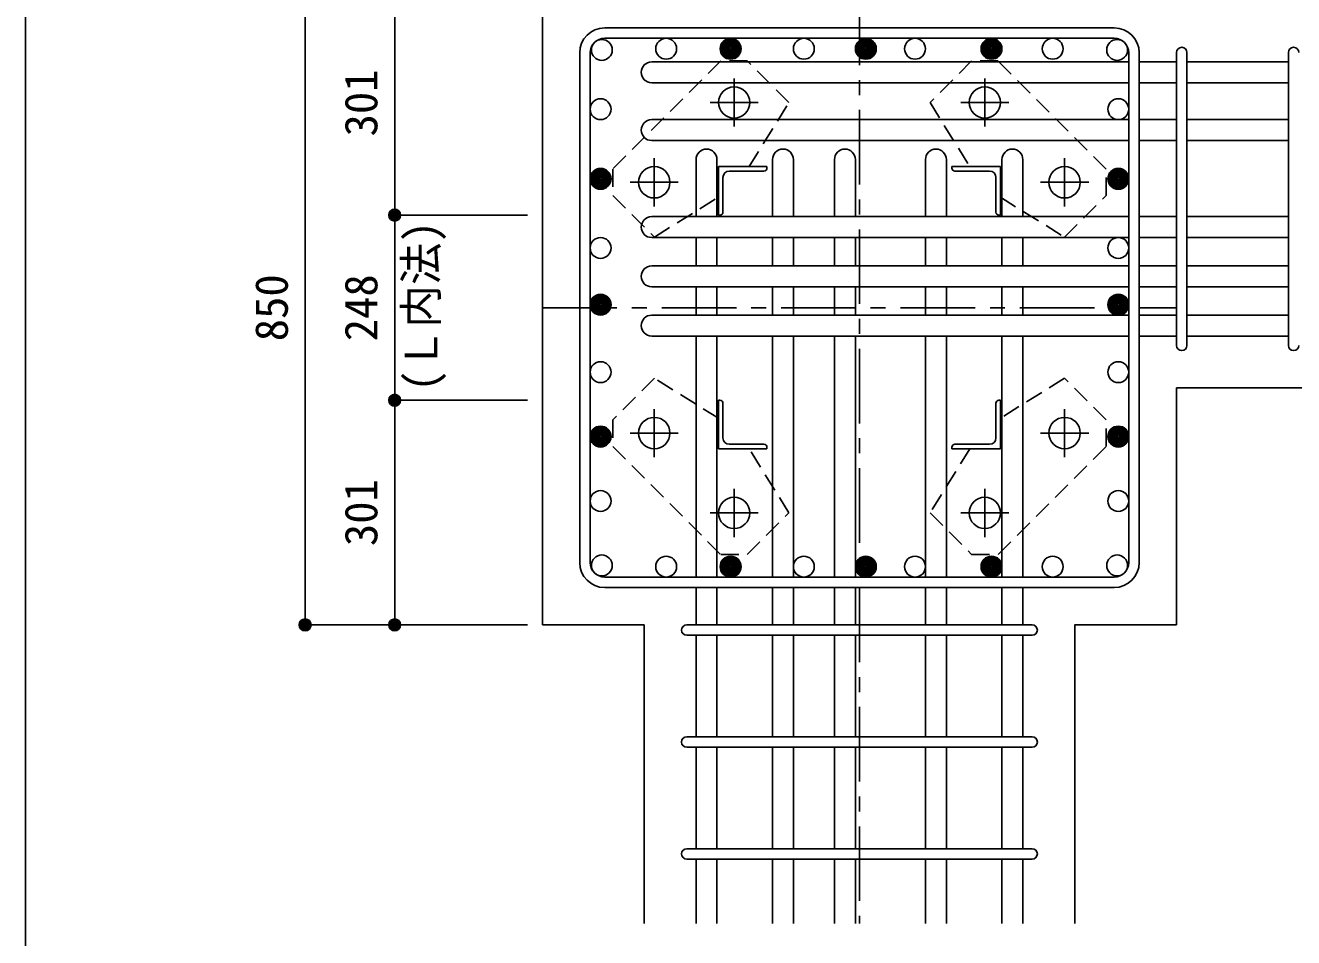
# Model space of a CAD drawing. Units: millimetres at full size, sheet at 1:20; details may follow other scales. Extents: x -3982 to 3969, y -2797 to 2801.
# Drawn here: x -3982 to -2282, y -1849 to -626 of the extents above; entities that cross this region are included whole.
import ezdxf
from ezdxf.enums import TextEntityAlignment as Align

# ---------------------------------------------------------------- set-up
doc = ezdxf.new("R2010")
doc.units = ezdxf.units.MM
doc.header["$LTSCALE"] = 20
doc.header["$PDMODE"] = 32
doc.header["$PDSIZE"] = 10
doc.linetypes.add('CHAIN1', pattern=[8, 5, -1, 1, -1])
doc.linetypes.add('DASHED1', pattern=[1.8, 1.2, -0.6])
for name, color, linetype in [('6-1_躯体線', 2, 'Continuous'), ('6-2_A.Bolt_', 4, 'Continuous'), ('6-3_柱型主筋', 4, 'Continuous'), ('6-4_フープ', 7, 'Continuous'), ('6-5_梁主筋', 7, 'Continuous'), ('6-6_S.T.P.', 7, 'Continuous'), ('6-9_プレート', 4, 'DASHED1'), ('6-D_寸法', 4, 'Continuous'), ('F-0_枠', 6, 'Continuous')]:
    doc.layers.add(name, color=color, linetype=linetype)
doc.styles.add('ＭＳ ゴシック', font='')
doc.styles.get('ＭＳ ゴシック').set_extended_font_data('MS Gothic')

msp = doc.modelspace()

# ---------------------------------------------------------------- linework, layer by layer
at = {"layer": '6-1_躯体線'}
for p, q in [((-3288.87, -579.67), (-3288.87, -1429.67)), ((-3288.87, -1429.67), (-3152.37, -1429.67)), ((-3152.37, -1829.67), (-3152.37, -1429.67))]:
    msp.add_line(p, q, dxfattribs=at)
for points in [[(-2438.87, -1429.67), (-2438.87, -1112.17), (-2038.87, -1112.17)], [(-2575.37, -1829.67), (-2575.37, -1429.67), (-2438.87, -1429.67)]]:
    msp.add_lwpolyline(points, dxfattribs=at)
at = {"layer": '6-2_A.Bolt_', "linetype": 'CHAIN1'}
for p, q in [((-3031.87, -761.87), (-3031.87, -697.37)), ((-2695.87, -697.37), (-2695.87, -761.87)), ((-3064.17, -729.67), (-2999.67, -729.67)), ((-2728.07, -729.67), (-2663.57, -729.67)), ((-3138.87, -868.87), (-3138.87, -804.37)), ((-2588.87, -804.37), (-2588.87, -868.87)), ((-3171.17, -836.67), (-3106.67, -836.67)), ((-2621.07, -836.67), (-2556.57, -836.67)), ((-3138.87, -1204.97), (-3138.87, -1140.47)), ((-2588.87, -1140.47), (-2588.87, -1204.97)), ((-3106.67, -1172.67), (-3171.17, -1172.67)), ((-2556.57, -1172.67), (-2621.07, -1172.67)), ((-3031.87, -1311.97), (-3031.87, -1247.47)), ((-2695.87, -1247.47), (-2695.87, -1311.97)), ((-2999.67, -1279.67), (-3064.17, -1279.67)), ((-2663.57, -1279.67), (-2728.07, -1279.67))]:
    msp.add_line(p, q, dxfattribs=at)
at = {"layer": '6-2_A.Bolt_'}
for p, q in [((-3052.87, -815.67), (-2987.87, -815.67)), ((-3052.87, -815.67), (-3052.87, -880.67)), ((-2987.87, -815.67), (-2987.87, -817.67)), ((-2674.87, -815.67), (-2739.87, -815.67)), ((-2739.87, -817.67), (-2739.87, -815.67)), ((-2674.87, -815.67), (-2674.87, -880.67)), ((-3046.87, -830.17), (-3046.87, -876.67)), ((-3038.37, -821.67), (-2991.87, -821.67)), ((-2689.37, -821.67), (-2735.87, -821.67)), ((-2680.87, -830.17), (-2680.87, -876.67)), ((-3050.87, -880.67), (-3052.87, -880.67)), ((-2674.87, -880.67), (-2676.87, -880.67)), ((-3052.87, -1128.67), (-3050.87, -1128.67)), ((-3052.87, -1193.67), (-3052.87, -1128.67)), ((-3046.87, -1179.17), (-3046.87, -1132.67)), ((-2680.87, -1179.17), (-2680.87, -1132.67)), ((-2676.87, -1128.67), (-2674.87, -1128.67)), ((-2674.87, -1193.67), (-2674.87, -1128.67)), ((-3038.37, -1187.67), (-2991.87, -1187.67)), ((-2689.37, -1187.67), (-2735.87, -1187.67)), ((-3052.87, -1193.67), (-2987.87, -1193.67)), ((-2987.87, -1191.67), (-2987.87, -1193.67)), ((-2739.87, -1193.67), (-2739.87, -1191.67)), ((-2674.87, -1193.67), (-2739.87, -1193.67))]:
    msp.add_line(p, q, dxfattribs=at)
at = {"layer": '6-2_A.Bolt_', "color": 3}
for centre in [(-3031.87, -729.67), (-2695.87, -729.67), (-3138.87, -836.67), (-2588.87, -836.67), (-3138.87, -1172.67), (-2588.87, -1172.67), (-3031.87, -1279.67), (-2695.87, -1279.67)]:
    msp.add_circle(centre, 21, dxfattribs=at)
at = {"layer": '6-2_A.Bolt_'}
for centre, radius, start, end in [((-3038.37, -830.17), 8.5, 90, 180), ((-2991.87, -817.67), 4, 270, 0), ((-2735.87, -817.67), 4, 180, 270), ((-2689.37, -830.17), 8.5, 0, 90), ((-3050.87, -876.67), 4, 270, 0), ((-2676.87, -876.67), 4, 180, 270), ((-3050.87, -1132.67), 4, 0, 90), ((-2676.87, -1132.67), 4, 90, 180), ((-3038.37, -1179.17), 8.5, 180, 270), ((-2991.87, -1191.67), 4, 0, 90), ((-2735.87, -1191.67), 4, 90, 180), ((-2689.37, -1179.17), 8.5, 270, 0)]:
    msp.add_arc(centre, radius, start, end, dxfattribs=at)
at = {"layer": '6-3_柱型主筋', "color": 3}
for centre in [(-3209.26, -659.28), (-3122.91, -657.67), (-3036.56, -657.67), (-2938.37, -657.67), (-2855.37, -657.67), (-2855.37, -657.67), (-2789.37, -657.67), (-2686.87, -657.67), (-2686.87, -657.67), (-2604.83, -657.67), (-2518.48, -659.28), (-3210.87, -738.67), (-2516.87, -738.67), (-3210.87, -831.98), (-3210.87, -831.98), (-2516.87, -831.98), (-2516.87, -831.98), (-3210.87, -924.67), (-2516.87, -924.67), (-3210.87, -1000.67), (-3210.87, -1000.67), (-2516.87, -1000.67), (-2516.87, -1000.67), (-3210.87, -1091.02), (-2516.87, -1091.02), (-3210.87, -1177.37), (-2516.87, -1177.37), (-3210.87, -1263.71), (-2516.87, -1263.71), (-3209.26, -1350.06), (-3122.91, -1351.67), (-3036.56, -1351.67), (-2938.37, -1351.67), (-2855.37, -1351.67), (-2855.37, -1351.67), (-2789.37, -1351.67), (-2686.87, -1351.67), (-2686.87, -1351.67), (-2604.83, -1351.67), (-2518.48, -1350.06)]:
    msp.add_circle(centre, 14, dxfattribs=at)
at = {"layer": '6-3_柱型主筋'}
for centre, radius in [((-3036.56, -657.67), 14), ((-3036.56, -657.67), 12.6), ((-2855.37, -657.67), 14), ((-2855.37, -657.67), 12.6), ((-2686.87, -657.67), 14), ((-2686.87, -657.67), 12.6), ((-3036.56, -657.67), 11.2), ((-3036.56, -657.67), 9.8), ((-3036.56, -657.67), 8.4), ((-3036.56, -657.67), 7), ((-3036.56, -657.67), 5.6), ((-3036.56, -657.67), 4.2), ((-3036.56, -657.67), 2.8), ((-3036.56, -657.67), 1.4), ((-2855.37, -657.67), 11.2), ((-2855.37, -657.67), 9.8), ((-2855.37, -657.67), 8.4), ((-2855.37, -657.67), 7), ((-2855.37, -657.67), 5.6), ((-2855.37, -657.67), 4.2), ((-2855.37, -657.67), 2.8), ((-2855.37, -657.67), 1.4), ((-2686.87, -657.67), 11.2), ((-2686.87, -657.67), 9.8), ((-2686.87, -657.67), 8.4), ((-2686.87, -657.67), 7), ((-2686.87, -657.67), 5.6), ((-2686.87, -657.67), 4.2), ((-2686.87, -657.67), 2.8), ((-2686.87, -657.67), 1.4), ((-3210.87, -831.98), 14), ((-3210.87, -831.98), 12.6), ((-3210.87, -831.98), 11.2), ((-3210.87, -831.98), 9.8), ((-3210.87, -831.98), 8.4), ((-3210.87, -831.98), 7), ((-3210.87, -831.98), 5.6), ((-3210.87, -831.98), 4.2), ((-3210.87, -831.98), 2.8), ((-3210.87, -831.98), 1.4), ((-2516.87, -831.98), 14), ((-2516.87, -831.98), 12.6), ((-2516.87, -831.98), 11.2), ((-2516.87, -831.98), 9.8), ((-2516.87, -831.98), 8.4), ((-2516.87, -831.98), 7), ((-2516.87, -831.98), 5.6), ((-2516.87, -831.98), 4.2), ((-2516.87, -831.98), 2.8), ((-2516.87, -831.98), 1.4), ((-3210.87, -1000.67), 14), ((-3210.87, -1000.67), 12.6), ((-3210.87, -1000.67), 11.2), ((-3210.87, -1000.67), 9.8), ((-3210.87, -1000.67), 8.4), ((-3210.87, -1000.67), 7), ((-3210.87, -1000.67), 5.6), ((-3210.87, -1000.67), 4.2), ((-3210.87, -1000.67), 2.8), ((-3210.87, -1000.67), 1.4), ((-2516.87, -1000.67), 14), ((-2516.87, -1000.67), 12.6), ((-2516.87, -1000.67), 11.2), ((-2516.87, -1000.67), 9.8), ((-2516.87, -1000.67), 8.4), ((-2516.87, -1000.67), 7), ((-2516.87, -1000.67), 5.6), ((-2516.87, -1000.67), 4.2), ((-2516.87, -1000.67), 2.8), ((-2516.87, -1000.67), 1.4), ((-3210.87, -1177.37), 14), ((-3210.87, -1177.37), 12.6), ((-3210.87, -1177.37), 11.2), ((-3210.87, -1177.37), 9.8), ((-3210.87, -1177.37), 8.4), ((-3210.87, -1177.37), 7), ((-3210.87, -1177.37), 5.6), ((-2516.87, -1177.37), 14), ((-2516.87, -1177.37), 12.6), ((-2516.87, -1177.37), 11.2), ((-2516.87, -1177.37), 9.8), ((-2516.87, -1177.37), 8.4), ((-2516.87, -1177.37), 7), ((-2516.87, -1177.37), 5.6), ((-3210.87, -1177.37), 4.2), ((-3210.87, -1177.37), 2.8), ((-3210.87, -1177.37), 1.4), ((-2516.87, -1177.37), 4.2), ((-2516.87, -1177.37), 2.8), ((-2516.87, -1177.37), 1.4), ((-3036.56, -1351.67), 14), ((-3036.56, -1351.67), 12.6), ((-3036.56, -1351.67), 11.2), ((-3036.56, -1351.67), 9.8), ((-2855.37, -1351.67), 14), ((-2855.37, -1351.67), 12.6), ((-2855.37, -1351.67), 11.2), ((-2855.37, -1351.67), 9.8), ((-2686.87, -1351.67), 14), ((-2686.87, -1351.67), 12.6), ((-2686.87, -1351.67), 11.2), ((-2686.87, -1351.67), 9.8), ((-3036.56, -1351.67), 8.4), ((-3036.56, -1351.67), 7), ((-3036.56, -1351.67), 5.6), ((-3036.56, -1351.67), 4.2), ((-3036.56, -1351.67), 2.8), ((-3036.56, -1351.67), 1.4), ((-2855.37, -1351.67), 8.4), ((-2855.37, -1351.67), 7), ((-2855.37, -1351.67), 5.6), ((-2855.37, -1351.67), 4.2), ((-2855.37, -1351.67), 2.8), ((-2855.37, -1351.67), 1.4), ((-2686.87, -1351.67), 8.4), ((-2686.87, -1351.67), 7), ((-2686.87, -1351.67), 5.6), ((-2686.87, -1351.67), 4.2), ((-2686.87, -1351.67), 2.8), ((-2686.87, -1351.67), 1.4)]:
    msp.add_circle(centre, radius, dxfattribs=at)
at = {"layer": '6-4_フープ'}
for p, q in [((-3205.37, -629.67), (-2522.37, -629.67)), ((-3205.37, -643.67), (-2522.37, -643.67)), ((-3238.87, -1346.17), (-3238.87, -663.17)), ((-3224.87, -663.17), (-3224.87, -1346.17)), ((-2502.87, -1346.17), (-2502.87, -663.17)), ((-2488.87, -1346.17), (-2488.87, -663.17)), ((-2522.37, -1365.67), (-3205.37, -1365.67)), ((-3205.37, -1379.67), (-2522.37, -1379.67))]:
    msp.add_line(p, q, dxfattribs=at)
for centre, radius, start, end in [((-3205.37, -663.17), 33.5, 90, 180), ((-3205.37, -663.17), 19.5, 90, 180), ((-2522.37, -663.17), 33.5, 0, 90), ((-2522.37, -663.17), 19.5, 0, 90), ((-3205.37, -1346.17), 33.5, 180, 270), ((-3205.37, -1346.17), 19.5, 180, 270), ((-2522.37, -1346.17), 33.5, 270, 0), ((-2522.37, -1346.17), 19.5, 270, 0)]:
    msp.add_arc(centre, radius, start, end, dxfattribs=at)
at = {"layer": '6-5_梁主筋'}
for p, q in [((-2502.87, -675.28), (-3142.37, -675.28)), ((-2438.87, -675.28), (-2488.87, -675.28)), ((-2288.87, -675.28), (-2424.87, -675.28)), ((-2502.87, -703.28), (-3142.37, -703.28)), ((-2438.87, -703.28), (-2488.87, -703.28)), ((-2288.87, -703.28), (-2424.87, -703.28)), ((-2502.87, -752.67), (-3142.37, -752.67)), ((-2438.87, -752.67), (-2488.87, -752.67)), ((-2288.87, -752.67), (-2424.87, -752.67)), ((-2502.87, -780.67), (-3142.37, -780.67)), ((-2438.87, -780.67), (-2488.87, -780.67)), ((-2288.87, -780.67), (-2424.87, -780.67)), ((-3082.87, -882.67), (-3082.87, -806.17)), ((-3054.87, -882.67), (-3054.87, -806.17)), ((-2980.37, -882.67), (-2980.37, -806.17)), ((-2952.37, -882.67), (-2952.37, -806.17)), ((-2897.37, -882.67), (-2897.37, -806.17)), ((-2869.37, -882.67), (-2869.37, -806.17)), ((-2775.37, -882.67), (-2775.37, -806.17)), ((-2747.37, -882.67), (-2747.37, -806.17)), ((-2672.87, -882.67), (-2672.87, -806.17)), ((-2644.87, -882.67), (-2644.87, -806.17)), ((-2502.87, -882.67), (-3142.37, -882.67)), ((-2438.87, -882.67), (-2488.87, -882.67)), ((-2288.87, -882.67), (-2424.87, -882.67)), ((-2502.87, -910.67), (-3142.37, -910.67)), ((-3082.87, -948.67), (-3082.87, -910.67)), ((-3054.87, -948.67), (-3054.87, -910.67)), ((-2980.37, -948.67), (-2980.37, -910.67)), ((-2952.37, -948.67), (-2952.37, -910.67)), ((-2897.37, -948.67), (-2897.37, -910.67)), ((-2869.37, -948.67), (-2869.37, -910.67)), ((-2775.37, -948.67), (-2775.37, -910.67)), ((-2747.37, -948.67), (-2747.37, -910.67)), ((-2672.87, -948.67), (-2672.87, -910.67)), ((-2644.87, -948.67), (-2644.87, -910.67)), ((-2438.87, -910.67), (-2488.87, -910.67)), ((-2288.87, -910.67), (-2424.87, -910.67)), ((-2502.87, -948.67), (-3142.37, -948.67)), ((-2438.87, -948.67), (-2488.87, -948.67)), ((-2288.87, -948.67), (-2424.87, -948.67)), ((-2502.87, -976.67), (-3142.37, -976.67)), ((-3082.87, -1014.67), (-3082.87, -976.67)), ((-3054.87, -1014.67), (-3054.87, -976.67)), ((-2980.37, -1014.67), (-2980.37, -976.67)), ((-2952.37, -1014.67), (-2952.37, -976.67)), ((-2897.37, -1014.67), (-2897.37, -976.67)), ((-2869.37, -1014.67), (-2869.37, -976.67)), ((-2775.37, -1014.67), (-2775.37, -976.67)), ((-2747.37, -1014.67), (-2747.37, -976.67)), ((-2672.87, -1014.67), (-2672.87, -976.67)), ((-2644.87, -1014.67), (-2644.87, -976.67)), ((-2438.87, -976.67), (-2488.87, -976.67)), ((-2288.87, -976.67), (-2424.87, -976.67)), ((-2502.87, -1014.67), (-3142.37, -1014.67)), ((-2438.87, -1014.67), (-2488.87, -1014.67)), ((-2288.87, -1014.67), (-2424.87, -1014.67)), ((-2502.87, -1042.67), (-3142.37, -1042.67)), ((-3082.87, -1365.67), (-3082.87, -1042.67)), ((-3054.87, -1365.67), (-3054.87, -1042.67)), ((-2980.37, -1365.67), (-2980.37, -1042.67)), ((-2952.37, -1365.67), (-2952.37, -1042.67)), ((-2897.37, -1365.67), (-2897.37, -1042.67)), ((-2869.37, -1365.67), (-2869.37, -1042.67)), ((-2775.37, -1365.67), (-2775.37, -1042.67)), ((-2747.37, -1365.67), (-2747.37, -1042.67)), ((-2672.87, -1365.67), (-2672.87, -1042.67)), ((-2644.87, -1365.67), (-2644.87, -1042.67)), ((-2438.87, -1042.67), (-2488.87, -1042.67)), ((-2288.87, -1042.67), (-2424.87, -1042.67)), ((-3082.87, -1429.67), (-3082.87, -1379.67)), ((-3054.87, -1429.67), (-3054.87, -1379.67)), ((-2980.37, -1429.67), (-2980.37, -1379.67)), ((-2952.37, -1429.67), (-2952.37, -1379.67)), ((-2897.37, -1429.67), (-2897.37, -1379.67)), ((-2869.37, -1429.67), (-2869.37, -1379.67)), ((-2775.37, -1429.67), (-2775.37, -1379.67)), ((-2747.37, -1429.67), (-2747.37, -1379.67)), ((-2672.87, -1429.67), (-2672.87, -1379.67)), ((-2644.87, -1429.67), (-2644.87, -1379.67)), ((-3082.87, -1579.67), (-3082.87, -1443.67)), ((-3054.87, -1579.67), (-3054.87, -1443.67)), ((-2980.37, -1579.67), (-2980.37, -1443.67)), ((-2952.37, -1579.67), (-2952.37, -1443.67)), ((-2897.37, -1579.67), (-2897.37, -1443.67)), ((-2869.37, -1579.67), (-2869.37, -1443.67)), ((-2775.37, -1579.67), (-2775.37, -1443.67)), ((-2747.37, -1579.67), (-2747.37, -1443.67)), ((-2672.87, -1579.67), (-2672.87, -1443.67)), ((-2644.87, -1579.67), (-2644.87, -1443.67)), ((-3082.87, -1729.67), (-3082.87, -1593.67)), ((-3054.87, -1729.67), (-3054.87, -1593.67)), ((-2980.37, -1729.67), (-2980.37, -1593.67)), ((-2952.37, -1729.67), (-2952.37, -1593.67)), ((-2897.37, -1729.67), (-2897.37, -1593.67)), ((-2869.37, -1729.67), (-2869.37, -1593.67)), ((-2775.37, -1729.67), (-2775.37, -1593.67)), ((-2747.37, -1729.67), (-2747.37, -1593.67)), ((-2672.87, -1729.67), (-2672.87, -1593.67)), ((-2644.87, -1729.67), (-2644.87, -1593.67)), ((-3082.87, -1829.67), (-3082.87, -1743.67)), ((-3054.87, -1829.67), (-3054.87, -1743.67)), ((-2980.37, -1829.67), (-2980.37, -1743.67)), ((-2952.37, -1829.67), (-2952.37, -1743.67)), ((-2897.37, -1829.67), (-2897.37, -1743.67)), ((-2869.37, -1829.67), (-2869.37, -1743.67)), ((-2775.37, -1829.67), (-2775.37, -1743.67)), ((-2747.37, -1829.67), (-2747.37, -1743.67)), ((-2672.87, -1829.67), (-2672.87, -1743.67)), ((-2644.87, -1829.67), (-2644.87, -1743.67))]:
    msp.add_line(p, q, dxfattribs=at)
for centre, start, end in [((-3142.37, -689.28), 90, 270), ((-3142.37, -766.67), 90, 270), ((-3068.87, -806.17), 0, 180), ((-2966.37, -806.17), 0, 180), ((-2883.37, -806.17), 0, 180), ((-2761.37, -806.17), 0, 180), ((-2658.87, -806.17), 0, 180), ((-3142.37, -896.67), 90, 270), ((-3142.37, -962.67), 90, 270), ((-3142.37, -1028.67), 90, 270)]:
    msp.add_arc(centre, 14, start, end, dxfattribs=at)
at = {"layer": '6-6_S.T.P.'}
for p, q in [((-2438.87, -1055.17), (-2438.87, -662.78)), ((-2424.87, -1055.17), (-2424.87, -662.78)), ((-2288.87, -1055.17), (-2288.87, -662.78)), ((-3095.37, -1429.67), (-2632.37, -1429.67)), ((-3095.37, -1443.67), (-2632.37, -1443.67)), ((-3095.37, -1579.67), (-2632.37, -1579.67)), ((-3095.37, -1593.67), (-2632.37, -1593.67)), ((-3095.37, -1729.67), (-2632.37, -1729.67)), ((-3095.37, -1743.67), (-2632.37, -1743.67))]:
    msp.add_line(p, q, dxfattribs=at)
for centre, start, end in [((-2431.87, -662.78), 0, 180), ((-2431.87, -662.78), 0, 180), ((-2431.87, -662.78), 0, 180), ((-2431.87, -662.78), 0, 180), ((-2281.87, -662.78), 0, 180), ((-2431.87, -1055.17), 180, 0), ((-2431.87, -1055.17), 180, 0), ((-2431.87, -1055.17), 180, 0), ((-2431.87, -1055.17), 180, 0), ((-2281.87, -1055.17), 180, 0), ((-3095.37, -1436.67), 90, 270), ((-3095.37, -1436.67), 90, 270), ((-3095.37, -1436.67), 90, 270), ((-3095.37, -1436.67), 90, 270), ((-2632.37, -1436.67), 270, 90), ((-2632.37, -1436.67), 270, 90), ((-2632.37, -1436.67), 270, 90), ((-2632.37, -1436.67), 270, 90), ((-3095.37, -1586.67), 90, 270), ((-2632.37, -1586.67), 270, 90), ((-3095.37, -1736.67), 90, 270), ((-2632.37, -1736.67), 270, 90)]:
    msp.add_arc(centre, 7, start, end, dxfattribs=at)
at = {"layer": '6-9_プレート'}
for points in [[(-3049.67, -673.97), (-3194.67, -818.87), (-3194.67, -854.27), (-3138.77, -910.07), (-3052.87, -856.67)], [(-3011.87, -815.67), (-2958.47, -729.77), (-3014.27, -673.97), (-3049.67, -673.97)], [(-2533.17, -818.87), (-2678.07, -673.87), (-2713.47, -673.87), (-2769.27, -729.77), (-2715.87, -815.67)], [(-2674.87, -856.67), (-2588.97, -910.07), (-2533.17, -854.27), (-2533.17, -818.87)], [(-3052.87, -1152.67), (-3138.77, -1099.27), (-3194.57, -1155.07), (-3194.57, -1190.47)], [(-2678.07, -1335.37), (-2533.07, -1190.47), (-2533.07, -1155.07), (-2588.97, -1099.27), (-2674.87, -1152.67)], [(-3194.57, -1190.47), (-3049.67, -1335.47), (-3014.27, -1335.47), (-2958.47, -1279.57), (-3011.87, -1193.67)], [(-2715.87, -1193.67), (-2769.27, -1279.57), (-2713.47, -1335.37), (-2678.07, -1335.37)]]:
    msp.add_lwpolyline(points, dxfattribs=at)
at = {"layer": '6-D_寸法'}
for p, q in [((-3606.89, -579.67), (-3606.89, -1429.67)), ((-3486.89, -1128.67), (-3486.89, -880.67)), ((-3486.89, -880.67), (-3308.87, -880.67)), ((-3486.89, -1429.67), (-3486.89, -1128.67)), ((-3486.89, -1128.67), (-3308.87, -1128.67)), ((-3606.89, -1429.67), (-3486.89, -1429.67)), ((-3486.89, -1429.67), (-3308.87, -1429.67)), ((-3486.89, -1429.67), (-3308.87, -1429.67)), ((-3486.89, -1429.67), (-3308.87, -1429.67)), ((-3486.89, -1429.67), (-3308.87, -1429.67)), ((-3486.89, -1429.67), (-3308.87, -1429.67)), ((-3486.89, -1429.67), (-3308.87, -1429.67)), ((-3486.89, -1429.67), (-3308.87, -1429.67)), ((-3486.89, -1429.67), (-3308.87, -1429.67)), ((-3486.89, -1429.67), (-3308.87, -1429.67)), ((-3486.89, -1429.67), (-3308.87, -1429.67))]:
    msp.add_line(p, q, dxfattribs=at)
at = {"layer": '6-D_寸法', "linetype": 'CHAIN1'}
for p, q in [((-2863.87, -579.67), (-2863.87, -1829.67)), ((-3288.87, -1004.67), (-2438.87, -1004.67))]:
    msp.add_line(p, q, dxfattribs=at)
at = {"layer": '6-D_寸法'}
for points in [[(-3486.89, -880.67), (-3486.89, -579.67), (-3308.87, -579.67)], [(-3606.89, -1429.67), (-3486.89, -1429.67), (-3308.87, -1429.67)], [(-3606.89, -1429.67), (-3486.89, -1429.67), (-3308.87, -1429.67)]]:
    msp.add_lwpolyline(points, dxfattribs=at)
for centre, radius in [((-3486.89, -880.67), 8), ((-3486.89, -880.67), 7.2), ((-3486.89, -880.67), 6.4), ((-3486.89, -880.67), 5.6), ((-3486.89, -880.67), 4.8), ((-3486.89, -880.67), 4), ((-3486.89, -880.67), 3.2), ((-3486.89, -880.67), 2.4), ((-3486.89, -880.67), 1.6), ((-3486.89, -880.67), 0.8), ((-3486.89, -1128.67), 8), ((-3486.89, -1128.67), 7.2), ((-3486.89, -1128.67), 6.4), ((-3486.89, -1128.67), 5.6), ((-3486.89, -1128.67), 4.8), ((-3486.89, -1128.67), 4), ((-3486.89, -1128.67), 3.2), ((-3486.89, -1128.67), 2.4), ((-3486.89, -1128.67), 1.6), ((-3486.89, -1128.67), 0.8), ((-3606.89, -1429.67), 8), ((-3606.89, -1429.67), 7.2), ((-3606.89, -1429.67), 6.4), ((-3606.89, -1429.67), 5.6), ((-3606.89, -1429.67), 4.8), ((-3606.89, -1429.67), 4), ((-3606.89, -1429.67), 3.2), ((-3606.89, -1429.67), 2.4), ((-3486.89, -1429.67), 8), ((-3486.89, -1429.67), 7.2), ((-3486.89, -1429.67), 6.4), ((-3486.89, -1429.67), 5.6), ((-3486.89, -1429.67), 4.8), ((-3486.89, -1429.67), 4), ((-3486.89, -1429.67), 3.2), ((-3486.89, -1429.67), 2.4), ((-3606.89, -1429.67), 1.6), ((-3606.89, -1429.67), 0.8), ((-3486.89, -1429.67), 1.6), ((-3486.89, -1429.67), 0.8)]:
    msp.add_circle(centre, radius, dxfattribs=at)
at = {"layer": '6-D_寸法', "color": 7}
for p in [(-3486.89, -880.67), (-3486.89, -880.67), (-3486.89, -1128.67), (-3606.89, -1429.67), (-3606.89, -1429.67), (-3486.89, -1429.67), (-3486.89, -1429.67)]:
    msp.add_point(p, dxfattribs=at)
at = {"layer": 'F-0_枠'}
msp.add_line((-3981.92, 2800.77), (-3981.92, -2796.83), dxfattribs=at)

# ---------------------------------------------------------------- texts
at = {"layer": '6-D_寸法', "style": 'ＭＳ ゴシック'}
for s, p in [('301', (-3496.89, -775.17)), ('850', (-3616.89, -1049.67)), ('248', (-3496.89, -1049.67)), ('301', (-3496.89, -1324.17))]:
    msp.add_text(s, height=43.99, rotation=90, dxfattribs=at).set_placement(p, align=Align.BOTTOM_LEFT)
at = {"layer": '6-D_寸法', "style": 'ＭＳ ゴシック', "width": 0.95}
msp.add_text('(Ｌ内法)', height=43.99, rotation=90, dxfattribs=at).set_placement((-3416.41, -1116.77), align=Align.BOTTOM_LEFT)

doc.saveas('drawing.dxf')
